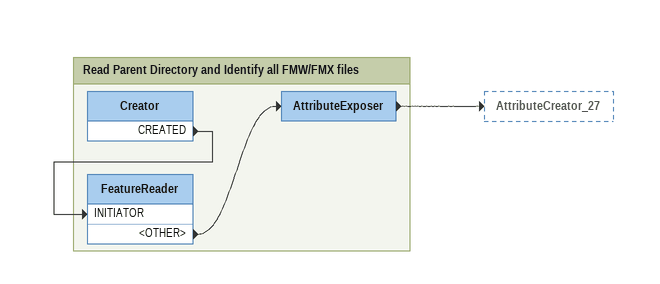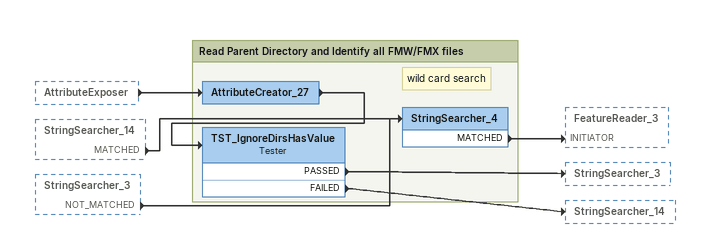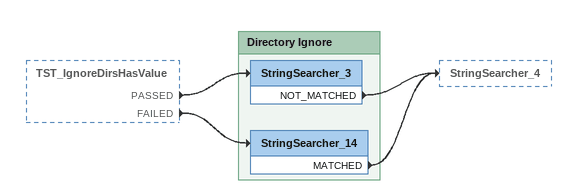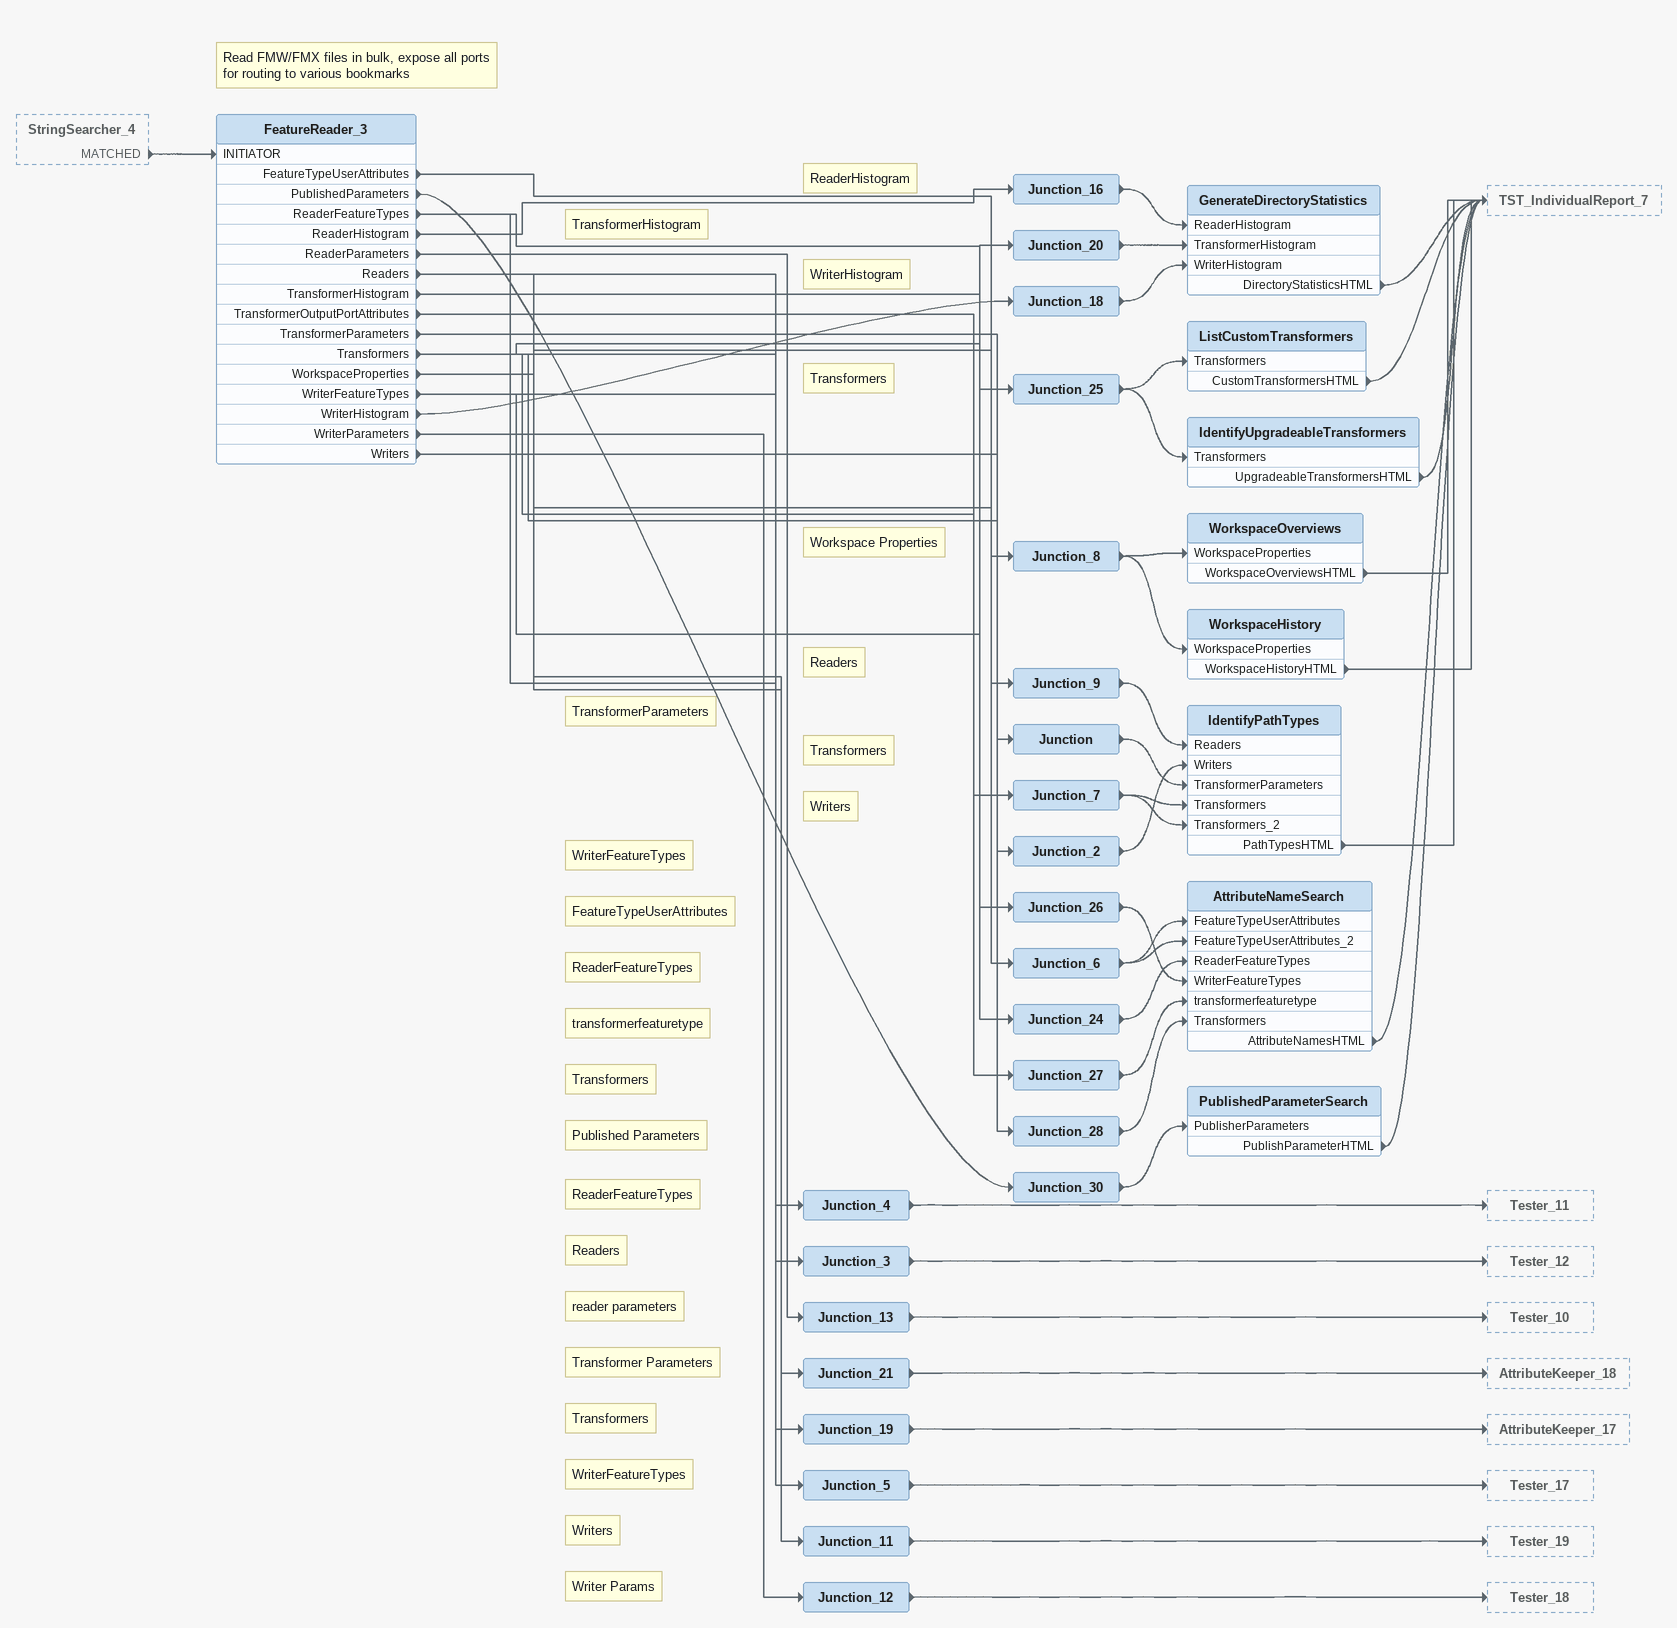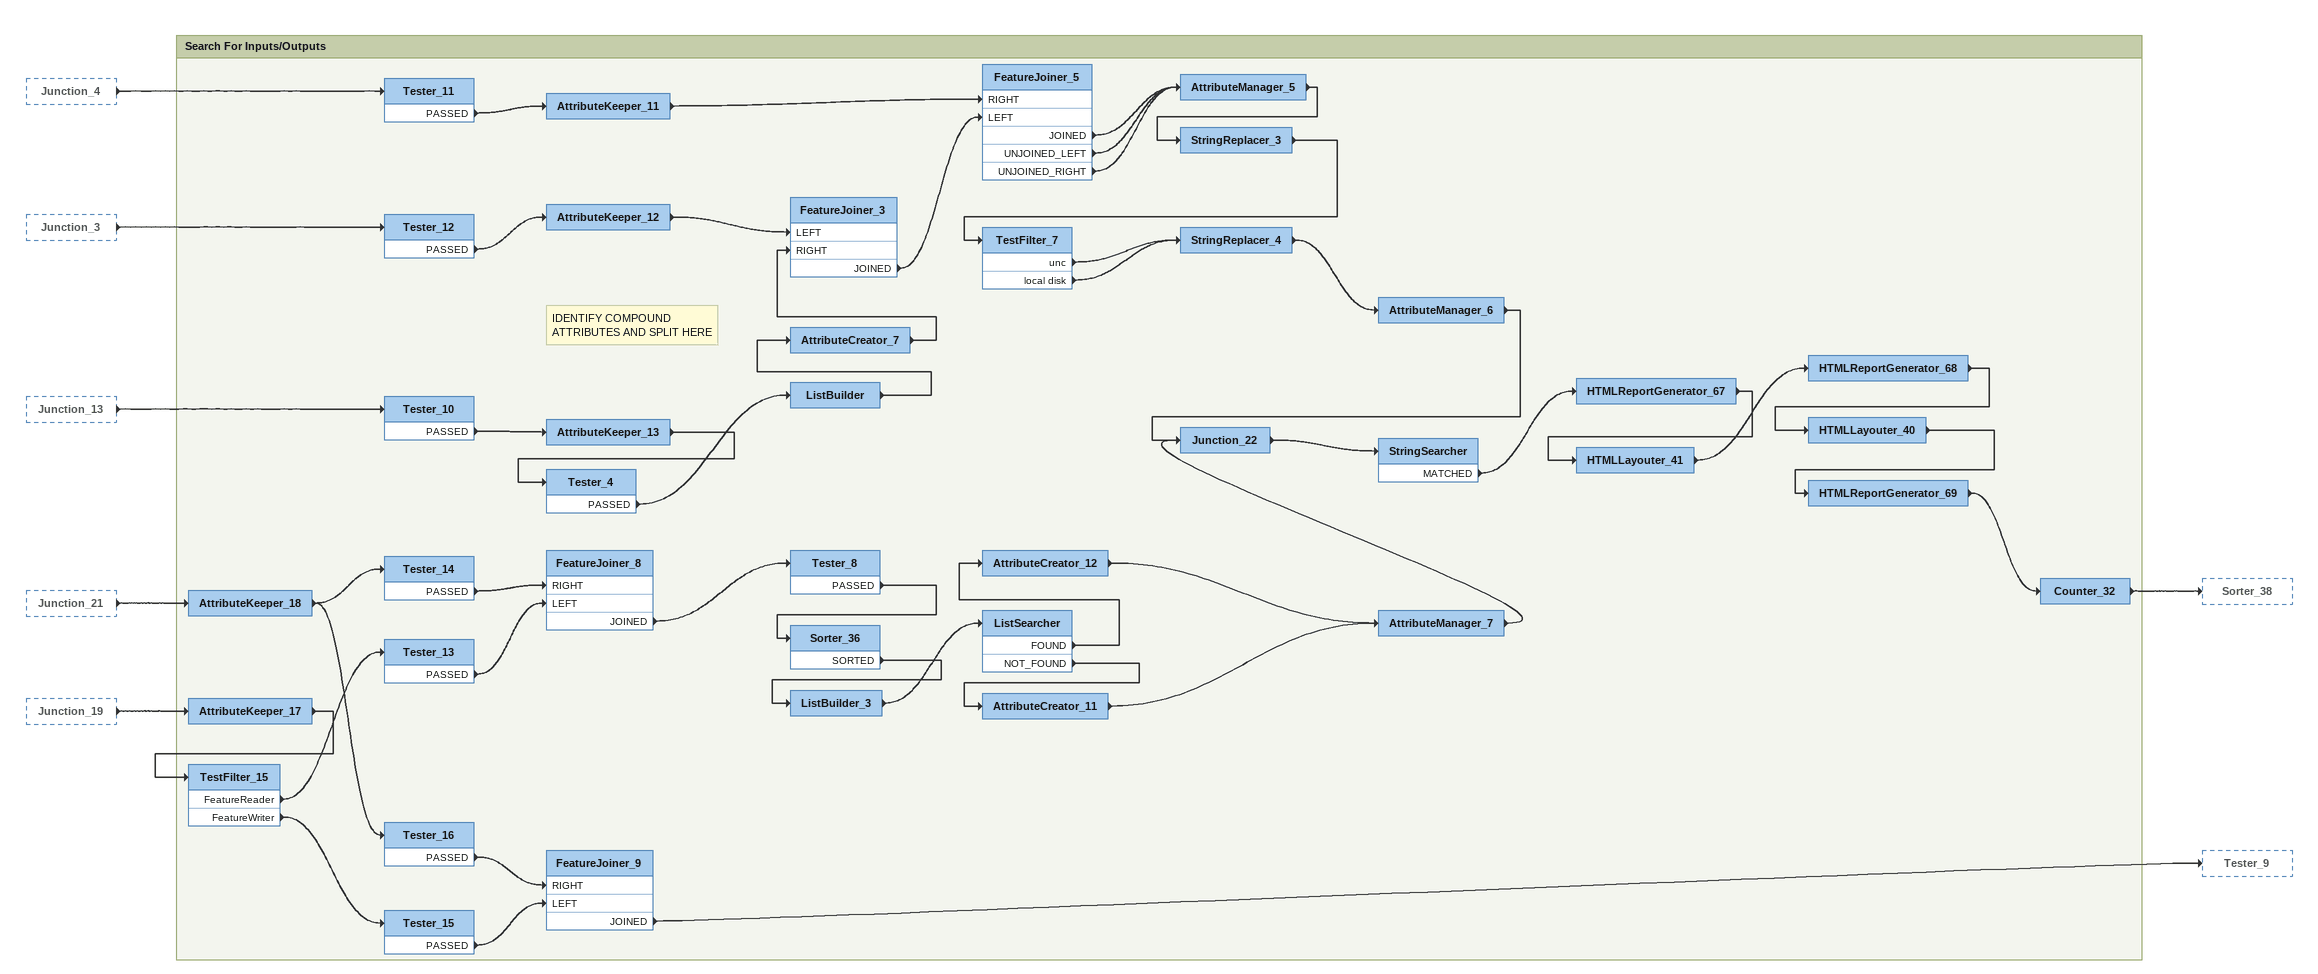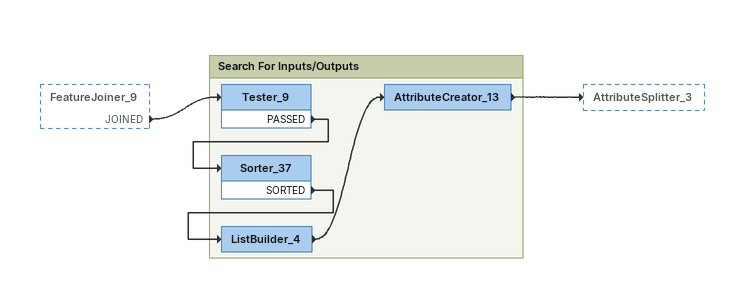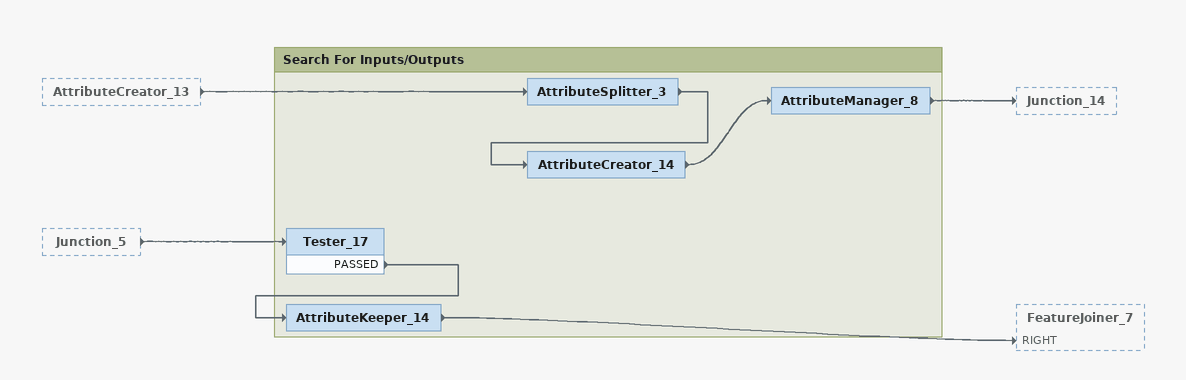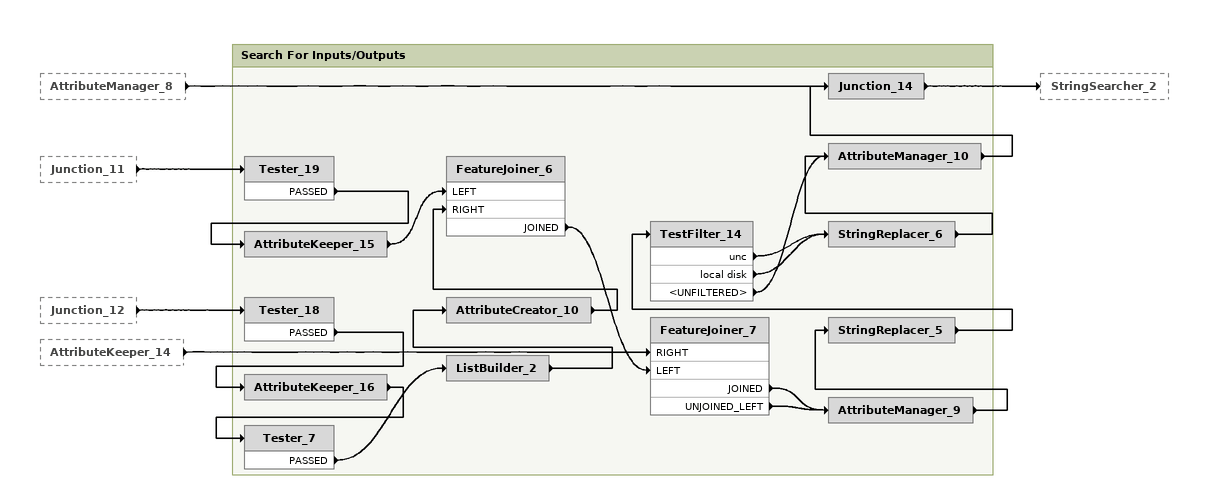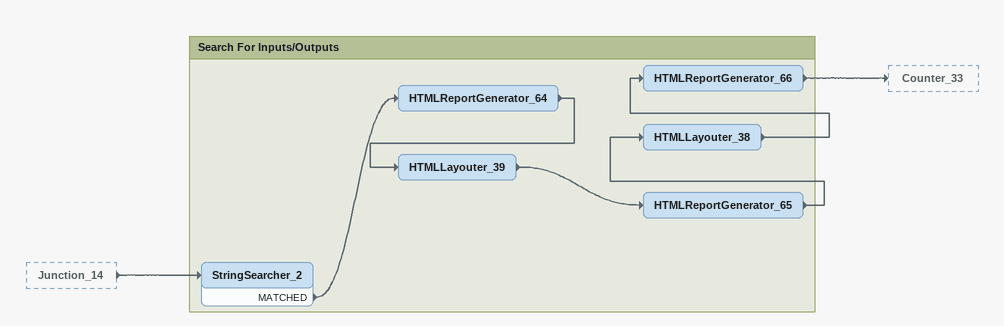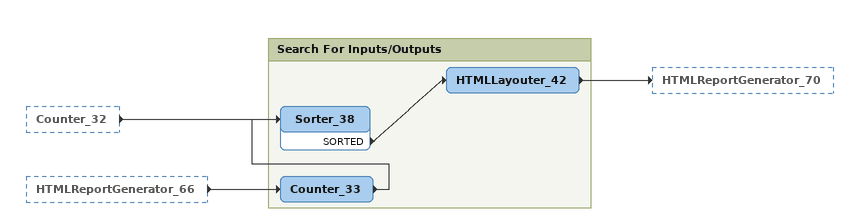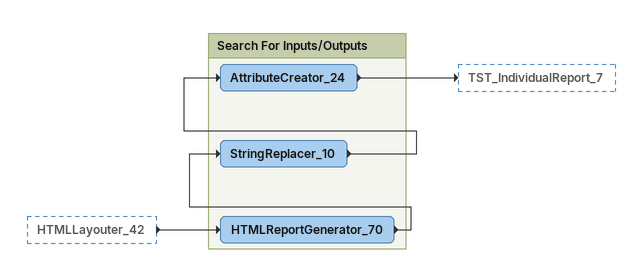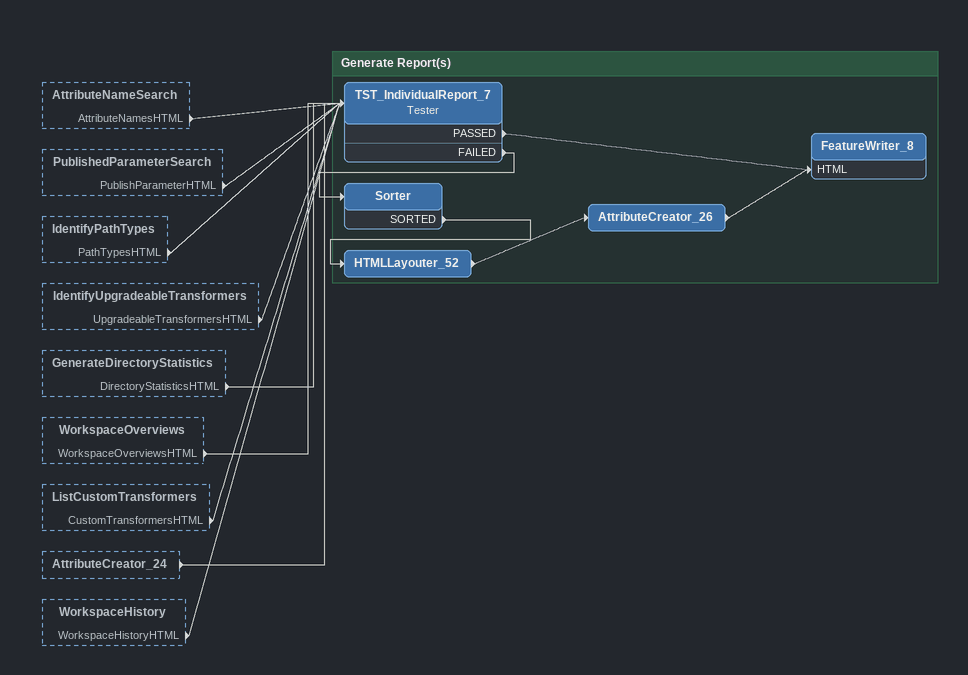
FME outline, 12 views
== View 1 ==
Bookmark: Read Parent Directory and Identify all FMW/FMX files
Creator
    CREATED -> FeatureReader [INITIATOR]
FeatureReader
    <OTHER> -> AttributeExposer
AttributeExposer
    -> AttributeCreator_27

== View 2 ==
AttributeExposer [outside]
    -> AttributeCreator_27
StringSearcher_14 [outside]
    MATCHED -> StringSearcher_4
StringSearcher_3 [outside]
    NOT_MATCHED -> StringSearcher_4

Bookmark: Read Parent Directory and Identify all FMW/FMX files
AttributeCreator_27
    -> TST_IgnoreDirsHasValue
TST_IgnoreDirsHasValue: Tester
    PASSED -> StringSearcher_3
    FAILED -> StringSearcher_14
Note: wild card search
StringSearcher_4
    MATCHED -> FeatureReader_3 [INITIATOR]

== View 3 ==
TST_IgnoreDirsHasValue [outside]
    PASSED -> StringSearcher_3
    FAILED -> StringSearcher_14

Bookmark: Directory Ignore
StringSearcher_3
    NOT_MATCHED -> StringSearcher_4
StringSearcher_14
    MATCHED -> StringSearcher_4

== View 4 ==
StringSearcher_4 [outside]
    MATCHED -> FeatureReader_3 [INITIATOR]
Note: Read FMW/FMX files in bulk, expose all ports for routing to various bookmarks
FeatureReader_3
    FeatureTypeUserAttributes -> Junction_6
    PublishedParameters -> Junction_30
    ReaderFeatureTypes -> Junction_4
    ReaderFeatureTypes -> Junction_24
    ReaderHistogram -> Junction_16
    ReaderParameters -> Junction_13
    Readers -> Junction_9
    Readers -> Junction_3
    TransformerHistogram -> Junction_20
    TransformerOutputPortAttributes -> Junction_27
    TransformerParameters -> Junction
    TransformerParameters -> Junction_21
    Transformers -> Junction_19
    Transformers -> Junction_25
    Transformers -> Junction_7
    Transformers -> Junction_28
    WorkspaceProperties -> Junction_8
    WriterFeatureTypes -> Junction_5
    WriterFeatureTypes -> Junction_26
    WriterHistogram -> Junction_18
    WriterParameters -> Junction_12
    Writers -> Junction_2
    Writers -> Junction_11
Note: ReaderHistogram
Junction_16
    -> GenerateDirectoryStatistics [ReaderHistogram]
Note: TransformerHistogram
Junction_20
    -> GenerateDirectoryStatistics [TransformerHistogram]
Note: WriterHistogram
Junction_18
    -> GenerateDirectoryStatistics [WriterHistogram]
GenerateDirectoryStatistics
    DirectoryStatisticsHTML -> TST_IndividualReport_7
Note: Transformers
Junction_25
    -> ListCustomTransformers [Transformers]
    -> IdentifyUpgradeableTransformers [Transformers]
ListCustomTransformers
    CustomTransformersHTML -> TST_IndividualReport_7
IdentifyUpgradeableTransformers
    UpgradeableTransformersHTML -> TST_IndividualReport_7
Note: Workspace Properties
Junction_8
    -> WorkspaceHistory [WorkspaceProperties]
    -> WorkspaceOverviews [WorkspaceProperties]
WorkspaceOverviews
    WorkspaceOverviewsHTML -> TST_IndividualReport_7
WorkspaceHistory
    WorkspaceHistoryHTML -> TST_IndividualReport_7
Note: Readers
Junction_9
    -> IdentifyPathTypes [Readers]
Note: TransformerParameters
Junction
    -> IdentifyPathTypes [TransformerParameters]
Note: Transformers
Junction_7
    -> IdentifyPathTypes [Transformers]
    -> IdentifyPathTypes [Transformers_2]
Note: Writers
Junction_2
    -> IdentifyPathTypes [Writers]
IdentifyPathTypes
    PathTypesHTML -> TST_IndividualReport_7
Note: WriterFeatureTypes
Junction_26
    -> AttributeNameSearch [WriterFeatureTypes]
Note: FeatureTypeUserAttributes
Junction_6
    -> AttributeNameSearch [FeatureTypeUserAttributes]
    -> AttributeNameSearch [FeatureTypeUserAttributes_2]
Note: ReaderFeatureTypes
Junction_24
    -> AttributeNameSearch [ReaderFeatureTypes]
Note: transformerfeaturetype
Junction_27
    -> AttributeNameSearch [transformerfeaturetype]
Note: Transformers
Junction_28
    -> AttributeNameSearch [Transformers]
AttributeNameSearch
    AttributeNamesHTML -> TST_IndividualReport_7
Note: Published Parameters
Junction_30
    -> PublishedParameterSearch [PublisherParameters]
PublishedParameterSearch
    PublishParameterHTML -> TST_IndividualReport_7
Note: ReaderFeatureTypes
Junction_4
    -> Tester_11
Note: Readers
Junction_3
    -> Tester_12
Note: reader parameters
Junction_13
    -> Tester_10
Note: Transformer Parameters
Junction_21
    -> AttributeKeeper_18
Note: Transformers
Junction_19
    -> AttributeKeeper_17
Note: WriterFeatureTypes
Junction_5
    -> Tester_17
Note: Writers
Junction_11
    -> Tester_19
Note: Writer Params
Junction_12
    -> Tester_18

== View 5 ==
Junction_4 [outside]
    -> Tester_11
Junction_3 [outside]
    -> Tester_12
Junction_13 [outside]
    -> Tester_10
Junction_21 [outside]
    -> AttributeKeeper_18
Junction_19 [outside]
    -> AttributeKeeper_17

Bookmark: Search For Inputs/Outputs
Tester_11
    PASSED -> AttributeKeeper_11
AttributeKeeper_11
    -> FeatureJoiner_5 [RIGHT]
Tester_12
    PASSED -> AttributeKeeper_12
Note: IDENTIFY COMPOUND ATTRIBUTES AND SPLIT HERE
AttributeKeeper_12
    -> FeatureJoiner_3 [LEFT]
Tester_10
    PASSED -> AttributeKeeper_13
AttributeKeeper_13
    -> Tester_4
Tester_4
    PASSED -> ListBuilder
ListBuilder
    -> AttributeCreator_7
AttributeCreator_7
    -> FeatureJoiner_3 [RIGHT]
FeatureJoiner_3
    JOINED -> FeatureJoiner_5 [LEFT]
FeatureJoiner_5
    JOINED -> AttributeManager_5
    UNJOINED_LEFT -> AttributeManager_5
    UNJOINED_RIGHT -> AttributeManager_5
AttributeManager_5
    -> StringReplacer_3
StringReplacer_3
    -> TestFilter_7
TestFilter_7
    unc -> StringReplacer_4
    local disk -> StringReplacer_4
StringReplacer_4
    -> AttributeManager_6
AttributeManager_6
    -> Junction_22
AttributeKeeper_18
    -> Tester_14
    -> Tester_16
Tester_14
    PASSED -> FeatureJoiner_8 [RIGHT]
Tester_16
    PASSED -> FeatureJoiner_9 [RIGHT]
AttributeKeeper_17
    -> TestFilter_15
TestFilter_15
    FeatureReader -> Tester_13
    FeatureWriter -> Tester_15
Tester_13
    PASSED -> FeatureJoiner_8 [LEFT]
FeatureJoiner_8
    JOINED -> Tester_8
Tester_8
    PASSED -> Sorter_36
Sorter_36
    SORTED -> ListBuilder_3
ListBuilder_3
    -> ListSearcher
ListSearcher
    FOUND -> AttributeCreator_12
    NOT_FOUND -> AttributeCreator_11
AttributeCreator_12
    -> AttributeManager_7
AttributeCreator_11
    -> AttributeManager_7
AttributeManager_7
    -> Junction_22
Junction_22
    -> StringSearcher
StringSearcher
    MATCHED -> HTMLReportGenerator_67
HTMLReportGenerator_67
    -> HTMLLayouter_41
HTMLLayouter_41
    -> HTMLReportGenerator_68
HTMLReportGenerator_68
    -> HTMLLayouter_40
HTMLLayouter_40
    -> HTMLReportGenerator_69
HTMLReportGenerator_69
    -> Counter_32
Counter_32
    -> Sorter_38
Tester_15
    PASSED -> FeatureJoiner_9 [LEFT]
FeatureJoiner_9
    JOINED -> Tester_9

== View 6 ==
FeatureJoiner_9 [outside]
    JOINED -> Tester_9

Bookmark: Search For Inputs/Outputs
Tester_9
    PASSED -> Sorter_37
Sorter_37
    SORTED -> ListBuilder_4
ListBuilder_4
    -> AttributeCreator_13
AttributeCreator_13
    -> AttributeSplitter_3

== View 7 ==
AttributeCreator_13 [outside]
    -> AttributeSplitter_3
Junction_5 [outside]
    -> Tester_17

Bookmark: Search For Inputs/Outputs
AttributeSplitter_3
    -> AttributeCreator_14
AttributeCreator_14
    -> AttributeManager_8
AttributeManager_8
    -> Junction_14
Tester_17
    PASSED -> AttributeKeeper_14
AttributeKeeper_14
    -> FeatureJoiner_7 [RIGHT]

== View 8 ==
AttributeManager_8 [outside]
    -> Junction_14
Junction_11 [outside]
    -> Tester_19
Junction_12 [outside]
    -> Tester_18
AttributeKeeper_14 [outside]
    -> FeatureJoiner_7 [RIGHT]

Bookmark: Search For Inputs/Outputs
Tester_19
    PASSED -> AttributeKeeper_15
AttributeKeeper_15
    -> FeatureJoiner_6 [LEFT]
Tester_18
    PASSED -> AttributeKeeper_16
AttributeKeeper_16
    -> Tester_7
Tester_7
    PASSED -> ListBuilder_2
ListBuilder_2
    -> AttributeCreator_10
AttributeCreator_10
    -> FeatureJoiner_6 [RIGHT]
FeatureJoiner_6
    JOINED -> FeatureJoiner_7 [LEFT]
FeatureJoiner_7
    JOINED -> AttributeManager_9
    UNJOINED_LEFT -> AttributeManager_9
AttributeManager_9
    -> StringReplacer_5
StringReplacer_5
    -> TestFilter_14
TestFilter_14
    unc -> StringReplacer_6
    local disk -> StringReplacer_6
    <UNFILTERED> -> AttributeManager_10
StringReplacer_6
    -> AttributeManager_10
AttributeManager_10
    -> Junction_14
Junction_14
    -> StringSearcher_2

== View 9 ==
Junction_14 [outside]
    -> StringSearcher_2

Bookmark: Search For Inputs/Outputs
StringSearcher_2
    MATCHED -> HTMLReportGenerator_64
HTMLReportGenerator_64
    -> HTMLLayouter_39
HTMLLayouter_39
    -> HTMLReportGenerator_65
HTMLReportGenerator_65
    -> HTMLLayouter_38
HTMLLayouter_38
    -> HTMLReportGenerator_66
HTMLReportGenerator_66
    -> Counter_33

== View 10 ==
Counter_32 [outside]
    -> Sorter_38
HTMLReportGenerator_66 [outside]
    -> Counter_33

Bookmark: Search For Inputs/Outputs
Counter_33
    -> Sorter_38
Sorter_38
    SORTED -> HTMLLayouter_42
HTMLLayouter_42
    -> HTMLReportGenerator_70

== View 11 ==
HTMLLayouter_42 [outside]
    -> HTMLReportGenerator_70

Bookmark: Search For Inputs/Outputs
HTMLReportGenerator_70
    -> StringReplacer_10
StringReplacer_10
    -> AttributeCreator_24
AttributeCreator_24
    -> TST_IndividualReport_7

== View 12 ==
AttributeNameSearch [outside]
    AttributeNamesHTML -> TST_IndividualReport_7
PublishedParameterSearch [outside]
    PublishParameterHTML -> TST_IndividualReport_7
IdentifyPathTypes [outside]
    PathTypesHTML -> TST_IndividualReport_7
IdentifyUpgradeableTransformers [outside]
    UpgradeableTransformersHTML -> TST_IndividualReport_7
GenerateDirectoryStatistics [outside]
    DirectoryStatisticsHTML -> TST_IndividualReport_7
WorkspaceOverviews [outside]
    WorkspaceOverviewsHTML -> TST_IndividualReport_7
ListCustomTransformers [outside]
    CustomTransformersHTML -> TST_IndividualReport_7
AttributeCreator_24 [outside]
    -> TST_IndividualReport_7
WorkspaceHistory [outside]
    WorkspaceHistoryHTML -> TST_IndividualReport_7

Bookmark: Generate Report(s)
TST_IndividualReport_7: Tester
    PASSED -> FeatureWriter_8 [HTML]
    FAILED -> Sorter
Sorter
    SORTED -> HTMLLayouter_52
HTMLLayouter_52
    -> AttributeCreator_26
AttributeCreator_26
    -> FeatureWriter_8 [HTML]
FeatureWriter_8
